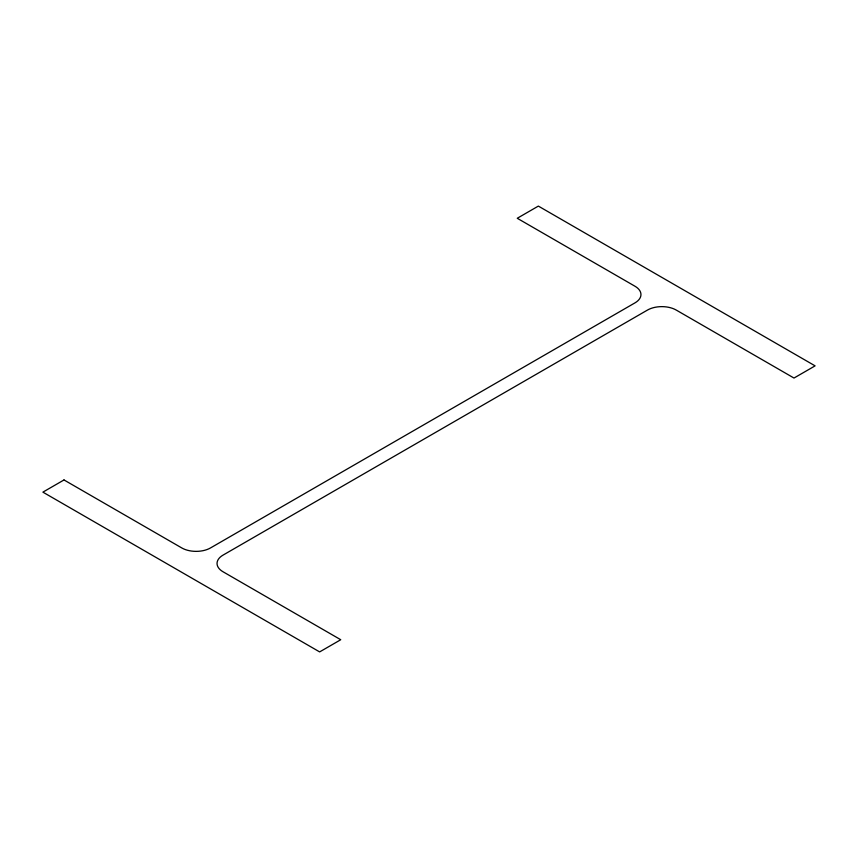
<?xml version="1.0" encoding="UTF-8"?>
<svg xmlns="http://www.w3.org/2000/svg" width="858" height="858" viewBox="0 0 858 858"><rect width="100%" height="100%" fill="white"/><g stroke="black" fill="none" stroke-linecap="round" stroke-linejoin="round"><path stroke-width="1.29" d="M64.007 479.954L42.9 492.138L319.648 651.908L340.744 639.725L223.005 571.75A20.345 11.744 0 0 1 223.005 555.137L647.468 310.07A20.345 11.744 0 0 1 676.243 310.07L793.993 378.046L815.1 365.862L538.352 206.092L517.256 218.275L634.995 286.25A20.345 11.744 0 0 1 634.995 302.863L210.532 547.93A20.345 11.744 0 0 1 181.757 547.93L64.007 479.954"/></g></svg>
